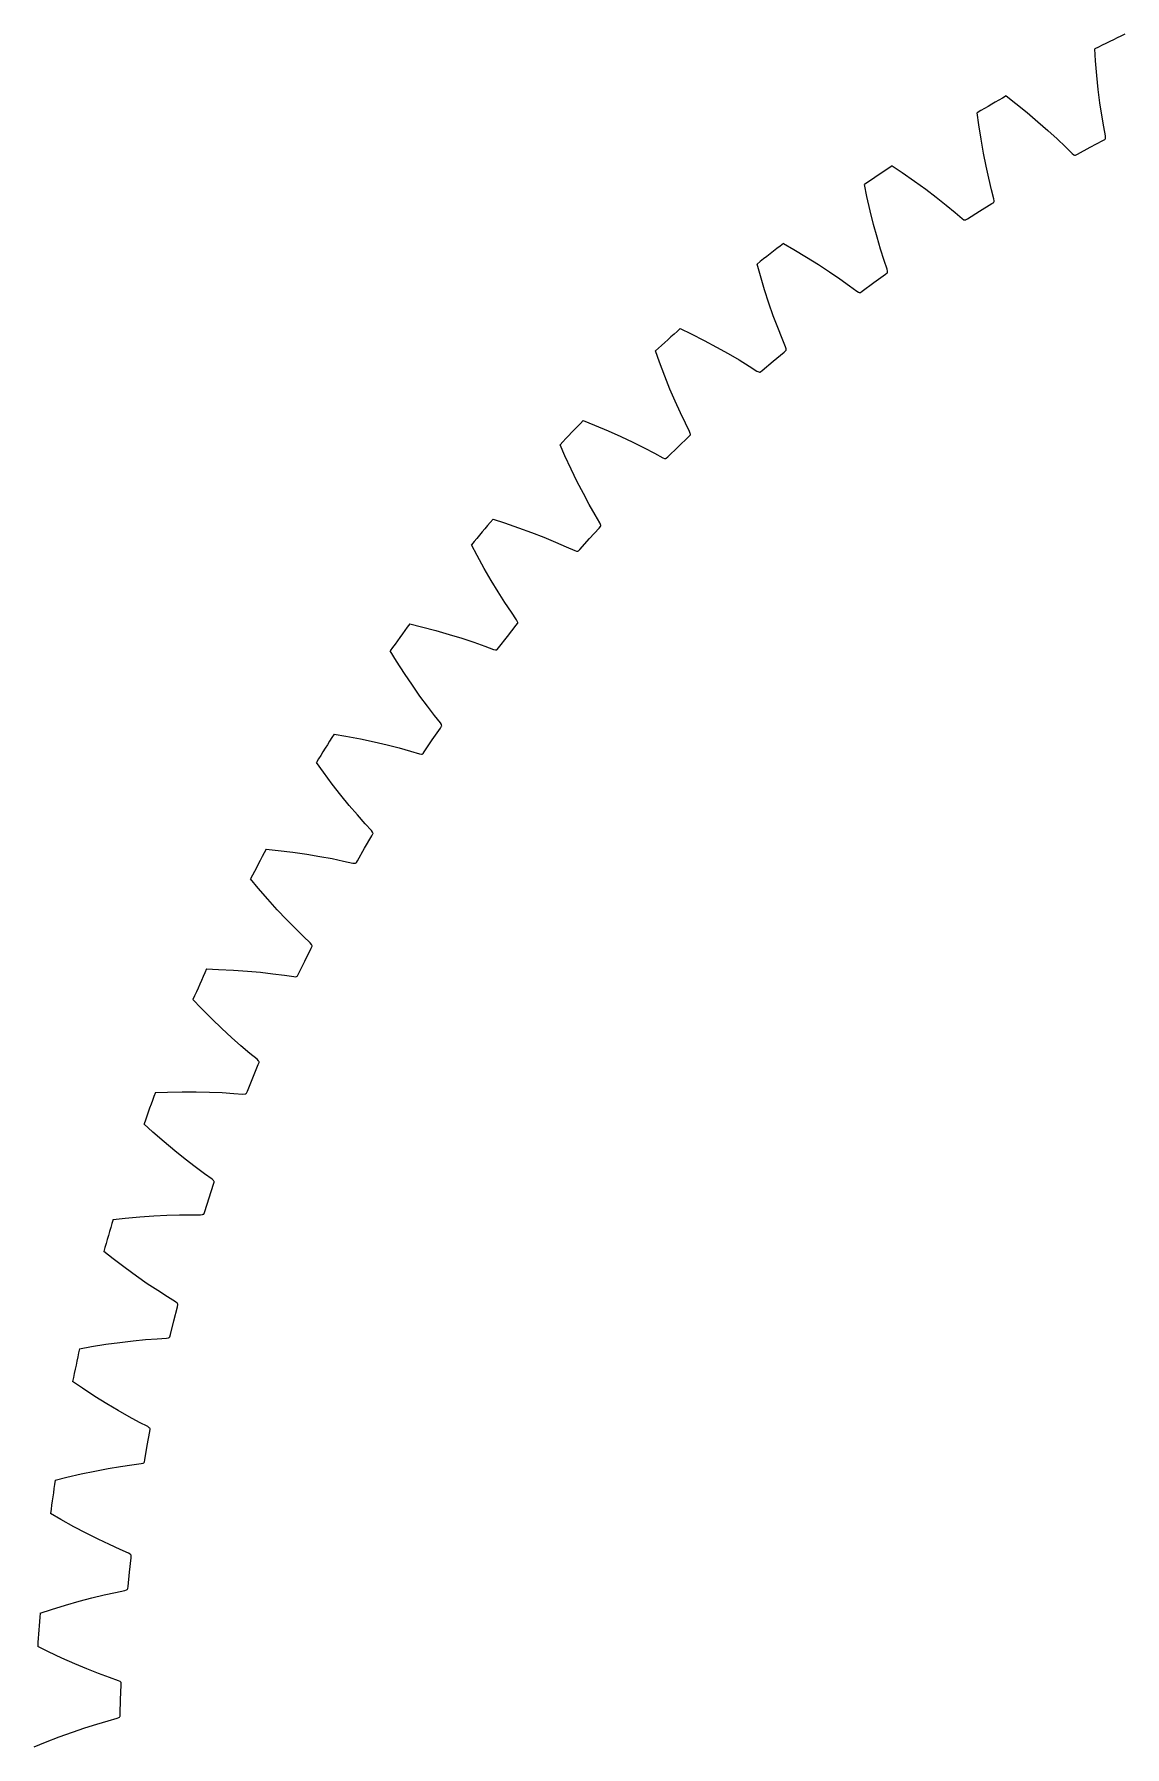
# Model space of a CAD drawing. Extents: x -46 to 68, y -46 to 46.
# Drawn here: x -46 to -19.8, y 0.4 to 41.52 of the extents above; entities that cross this region are included whole.
import ezdxf

# ---------------------------------------------------------------- set-up
doc = ezdxf.new("R2010")
doc.units = 0

msp = doc.modelspace()

# ---------------------------------------------------------------- linework, layer by layer
at = {"layer": 'layer1'}
for p, q in [((-20.506, 40.878), (-20.525, 41.167)), ((-20.476, 40.525), (-20.506, 40.878)), ((-20.441, 40.19), (-20.476, 40.525)), ((-22.651, 40.037), (-22.423, 39.859)), ((-20.401, 39.874), (-20.441, 40.19)), ((-23.308, 39.348), (-23.347, 39.635)), ((-22.423, 39.859), (-22.146, 39.637)), ((-22.146, 39.637), (-21.888, 39.42)), ((-20.357, 39.577), (-20.401, 39.874)), ((-20.309, 39.298), (-20.357, 39.577)), ((-23.253, 38.998), (-23.308, 39.348)), ((-21.888, 39.42), (-21.649, 39.21)), ((-21.649, 39.21), (-21.427, 39.008)), ((-20.268, 39.079), (-20.309, 39.298)), ((-20.266, 39.031), (-20.268, 39.079)), ((-23.195, 38.666), (-23.253, 38.998)), ((-23.132, 38.353), (-23.195, 38.666)), ((-21.427, 39.008), (-21.223, 38.813)), ((-21.223, 38.813), (-21.064, 38.656)), ((-21.064, 38.656), (-21.026, 38.627)), ((-20.937, 38.643), (-20.633, 38.806)), ((-20.633, 38.806), (-20.328, 38.966)), ((-20.328, 38.966), (-20.281, 38.991)), ((-20.281, 38.991), (-20.274, 39)), ((-20.274, 39), (-20.268, 39.013)), ((-20.268, 39.013), (-20.266, 39.031)), ((-25.389, 38.359), (-25.149, 38.198)), ((-23.068, 38.06), (-23.132, 38.353)), ((-21.026, 38.627), (-21.009, 38.619)), ((-21.009, 38.619), (-20.995, 38.616)), ((-20.995, 38.616), (-20.984, 38.618)), ((-20.984, 38.618), (-20.937, 38.643)), ((-25.996, 37.627), (-26.055, 37.91)), ((-25.149, 38.198), (-24.857, 37.995)), ((-24.857, 37.995), (-24.585, 37.797)), ((-23.001, 37.786), (-23.068, 38.06)), ((-25.917, 37.28), (-25.996, 37.627)), ((-24.585, 37.797), (-24.331, 37.604)), ((-24.331, 37.604), (-24.096, 37.418)), ((-24.096, 37.418), (-23.879, 37.238)), ((-23.29, 37.272), (-22.997, 37.453)), ((-22.945, 37.57), (-23.001, 37.786)), ((-22.997, 37.453), (-22.952, 37.481)), ((-22.952, 37.481), (-22.945, 37.491)), ((-22.939, 37.522), (-22.945, 37.57)), ((-22.945, 37.491), (-22.94, 37.504)), ((-22.94, 37.504), (-22.939, 37.522)), ((-25.835, 36.954), (-25.917, 37.28)), ((-23.879, 37.238), (-23.709, 37.092)), ((-23.709, 37.092), (-23.669, 37.066)), ((-23.669, 37.066), (-23.652, 37.06)), ((-23.652, 37.06), (-23.638, 37.057)), ((-23.638, 37.057), (-23.626, 37.06)), ((-23.626, 37.06), (-23.582, 37.088)), ((-23.582, 37.088), (-23.29, 37.272)), ((-25.752, 36.646), (-25.835, 36.954)), ((-25.667, 36.359), (-25.752, 36.646)), ((-28.003, 36.494), (-27.752, 36.351)), ((-27.752, 36.351), (-27.447, 36.169)), ((-25.581, 36.089), (-25.667, 36.359)), ((-28.557, 35.722), (-28.636, 36)), ((-27.447, 36.169), (-27.162, 35.99)), ((-27.162, 35.99), (-26.895, 35.815)), ((-26.895, 35.815), (-26.648, 35.646)), ((-25.51, 35.878), (-25.581, 36.089)), ((-25.554, 35.758), (-25.511, 35.789)), ((-25.511, 35.789), (-25.504, 35.799)), ((-25.501, 35.831), (-25.51, 35.878)), ((-25.504, 35.799), (-25.501, 35.813)), ((-25.501, 35.813), (-25.501, 35.831)), ((-28.454, 35.382), (-28.557, 35.722)), ((-28.35, 35.062), (-28.454, 35.382)), ((-26.648, 35.646), (-26.418, 35.481)), ((-26.418, 35.481), (-26.239, 35.348)), ((-26.111, 35.353), (-25.833, 35.556)), ((-25.833, 35.556), (-25.554, 35.758)), ((-28.245, 34.761), (-28.35, 35.062)), ((-26.239, 35.348), (-26.197, 35.325)), ((-26.197, 35.325), (-26.18, 35.319)), ((-26.18, 35.319), (-26.165, 35.318)), ((-26.165, 35.318), (-26.154, 35.321)), ((-26.154, 35.321), (-26.111, 35.353)), ((-28.14, 34.48), (-28.245, 34.761)), ((-30.48, 34.452), (-30.22, 34.326)), ((-30.22, 34.326), (-29.903, 34.166)), ((-29.903, 34.166), (-29.606, 34.008)), ((-28.036, 34.217), (-28.14, 34.48)), ((-27.95, 34.011), (-28.036, 34.217)), ((-30.98, 33.642), (-31.077, 33.915)), ((-29.606, 34.008), (-29.328, 33.852)), ((-29.328, 33.852), (-29.069, 33.7)), ((-28.251, 33.668), (-27.986, 33.888)), ((-27.986, 33.888), (-27.945, 33.922)), ((-27.938, 33.964), (-27.95, 34.011)), ((-27.945, 33.922), (-27.939, 33.932)), ((-27.939, 33.932), (-27.937, 33.947)), ((-27.937, 33.947), (-27.938, 33.964)), ((-30.853, 33.311), (-30.98, 33.642)), ((-30.727, 32.999), (-30.853, 33.311)), ((-29.069, 33.7), (-28.829, 33.552)), ((-28.829, 33.552), (-28.641, 33.432)), ((-28.641, 33.432), (-28.597, 33.411)), ((-28.597, 33.411), (-28.58, 33.407)), ((-28.58, 33.407), (-28.565, 33.407)), ((-28.565, 33.407), (-28.554, 33.411)), ((-28.554, 33.411), (-28.514, 33.445)), ((-28.514, 33.445), (-28.251, 33.668)), ((-30.601, 32.706), (-30.727, 32.999)), ((-30.477, 32.433), (-30.601, 32.706)), ((-32.809, 32.242), (-32.541, 32.135)), ((-32.541, 32.135), (-32.214, 31.997)), ((-30.355, 32.178), (-30.477, 32.433)), ((-30.255, 31.978), (-30.355, 32.178)), ((-33.251, 31.399), (-33.367, 31.664)), ((-32.214, 31.997), (-31.906, 31.86)), ((-31.906, 31.86), (-31.618, 31.724)), ((-31.618, 31.724), (-31.349, 31.59)), ((-30.53, 31.615), (-30.281, 31.854)), ((-30.281, 31.854), (-30.243, 31.89)), ((-30.239, 31.933), (-30.255, 31.978)), ((-30.243, 31.89), (-30.238, 31.901)), ((-30.237, 31.915), (-30.239, 31.933)), ((-30.238, 31.901), (-30.237, 31.915)), ((-33.102, 31.077), (-33.251, 31.399)), ((-31.349, 31.59), (-31.099, 31.459)), ((-31.099, 31.459), (-30.903, 31.352)), ((-30.903, 31.352), (-30.858, 31.335)), ((-30.858, 31.335), (-30.84, 31.332)), ((-30.84, 31.332), (-30.826, 31.333)), ((-30.826, 31.333), (-30.815, 31.338)), ((-30.815, 31.338), (-30.777, 31.375)), ((-30.777, 31.375), (-30.53, 31.615)), ((-32.954, 30.775), (-33.102, 31.077)), ((-32.808, 30.491), (-32.954, 30.775)), ((-32.665, 30.228), (-32.808, 30.491)), ((-32.525, 29.982), (-32.665, 30.228)), ((-34.978, 29.875), (-34.703, 29.787)), ((-34.703, 29.787), (-34.367, 29.672)), ((-34.367, 29.672), (-34.051, 29.557)), ((-32.661, 29.408), (-32.43, 29.664)), ((-32.412, 29.79), (-32.525, 29.982)), ((-32.43, 29.664), (-32.394, 29.703)), ((-32.393, 29.746), (-32.412, 29.79)), ((-32.394, 29.703), (-32.39, 29.714)), ((-32.389, 29.728), (-32.393, 29.746)), ((-32.39, 29.714), (-32.389, 29.728)), ((-35.36, 29.004), (-35.495, 29.259)), ((-34.051, 29.557), (-33.754, 29.441)), ((-33.754, 29.441), (-33.477, 29.327)), ((-33.477, 29.327), (-33.218, 29.213)), ((-33.218, 29.213), (-33.015, 29.12)), ((-32.891, 29.151), (-32.661, 29.408)), ((-35.189, 28.693), (-35.36, 29.004)), ((-33.015, 29.12), (-32.969, 29.106)), ((-32.969, 29.106), (-32.951, 29.104)), ((-32.951, 29.104), (-32.937, 29.106)), ((-32.937, 29.106), (-32.926, 29.112)), ((-32.926, 29.112), (-32.891, 29.151)), ((-35.02, 28.401), (-35.189, 28.693)), ((-34.855, 28.129), (-35.02, 28.401)), ((-34.694, 27.875), (-34.855, 28.129)), ((-34.538, 27.64), (-34.694, 27.875)), ((-34.411, 27.457), (-34.538, 27.64)), ((-36.977, 27.362), (-36.696, 27.293)), ((-36.696, 27.293), (-36.353, 27.202)), ((-36.353, 27.202), (-36.03, 27.109)), ((-34.633, 27.058), (-34.42, 27.329)), ((-34.42, 27.329), (-34.387, 27.371)), ((-34.389, 27.414), (-34.411, 27.457)), ((-34.384, 27.396), (-34.389, 27.414)), ((-34.387, 27.371), (-34.384, 27.382)), ((-34.384, 27.382), (-34.384, 27.396)), ((-36.03, 27.109), (-35.725, 27.015)), ((-35.725, 27.015), (-35.441, 26.92)), ((-35.441, 26.92), (-35.175, 26.825)), ((-35.175, 26.825), (-34.966, 26.746)), ((-34.966, 26.746), (-34.919, 26.735)), ((-34.919, 26.735), (-34.901, 26.735)), ((-34.901, 26.735), (-34.887, 26.738)), ((-34.887, 26.738), (-34.877, 26.744)), ((-34.877, 26.744), (-34.844, 26.786)), ((-34.844, 26.786), (-34.633, 27.058)), ((-37.297, 26.466), (-37.45, 26.712)), ((-37.105, 26.168), (-37.297, 26.466)), ((-36.916, 25.889), (-37.105, 26.168)), ((-36.732, 25.629), (-36.916, 25.889)), ((-36.554, 25.387), (-36.732, 25.629)), ((-36.382, 25.164), (-36.554, 25.387)), ((-36.242, 24.989), (-36.382, 25.164)), ((-38.796, 24.716), (-38.511, 24.667)), ((-36.436, 24.577), (-36.242, 24.862)), ((-36.217, 24.948), (-36.242, 24.989)), ((-36.242, 24.862), (-36.213, 24.905)), ((-36.212, 24.931), (-36.217, 24.948)), ((-36.213, 24.905), (-36.21, 24.917)), ((-36.21, 24.917), (-36.212, 24.931)), ((-38.511, 24.667), (-38.162, 24.6)), ((-38.162, 24.6), (-37.833, 24.53)), ((-37.833, 24.53), (-37.523, 24.457)), ((-37.523, 24.457), (-37.232, 24.382)), ((-37.232, 24.382), (-36.96, 24.306)), ((-36.96, 24.306), (-36.746, 24.242)), ((-36.657, 24.246), (-36.628, 24.29)), ((-36.628, 24.29), (-36.436, 24.577)), ((-39.053, 23.8), (-39.222, 24.035)), ((-36.746, 24.242), (-36.699, 24.235)), ((-36.699, 24.235), (-36.681, 24.235)), ((-36.681, 24.235), (-36.667, 24.239)), ((-36.667, 24.239), (-36.657, 24.246)), ((-38.84, 23.516), (-39.053, 23.8)), ((-38.632, 23.251), (-38.84, 23.516)), ((-38.431, 23.004), (-38.632, 23.251)), ((-38.236, 22.776), (-38.431, 23.004)), ((-38.048, 22.565), (-38.236, 22.776)), ((-38.062, 21.975), (-37.888, 22.273)), ((-37.897, 22.4), (-38.048, 22.565)), ((-37.869, 22.361), (-37.897, 22.4)), ((-37.888, 22.273), (-37.862, 22.319)), ((-37.862, 22.344), (-37.869, 22.361)), ((-37.86, 22.33), (-37.862, 22.344)), ((-37.862, 22.319), (-37.86, 22.33)), ((-40.425, 21.95), (-40.138, 21.921)), ((-40.138, 21.921), (-39.785, 21.878)), ((-39.785, 21.878), (-39.452, 21.831)), ((-39.452, 21.831), (-39.137, 21.78)), ((-38.233, 21.676), (-38.062, 21.975)), ((-39.137, 21.78), (-38.842, 21.726)), ((-38.842, 21.726), (-38.566, 21.668)), ((-38.566, 21.668), (-38.348, 21.62)), ((-38.348, 21.62), (-38.3, 21.616)), ((-38.3, 21.616), (-38.282, 21.618)), ((-38.282, 21.618), (-38.269, 21.622)), ((-38.269, 21.622), (-38.259, 21.63)), ((-38.259, 21.63), (-38.233, 21.676)), ((-40.618, 21.018), (-40.803, 21.24)), ((-40.385, 20.749), (-40.618, 21.018)), ((-40.16, 20.499), (-40.385, 20.749)), ((-39.942, 20.267), (-40.16, 20.499)), ((-39.732, 20.053), (-39.942, 20.267)), ((-39.53, 19.855), (-39.732, 20.053)), ((-39.367, 19.702), (-39.53, 19.855)), ((-39.502, 19.266), (-39.35, 19.576)), ((-39.337, 19.665), (-39.367, 19.702)), ((-39.35, 19.576), (-39.326, 19.623)), ((-39.329, 19.649), (-39.337, 19.665)), ((-39.325, 19.635), (-39.329, 19.649)), ((-39.326, 19.623), (-39.325, 19.635)), ((-41.858, 19.076), (-41.569, 19.067)), ((-41.569, 19.067), (-41.215, 19.05)), ((-41.215, 19.05), (-40.879, 19.026)), ((-40.879, 19.026), (-40.561, 18.997)), ((-40.561, 18.997), (-40.263, 18.963)), ((-40.263, 18.963), (-39.983, 18.925)), ((-39.983, 18.925), (-39.763, 18.892)), ((-39.675, 18.908), (-39.652, 18.956)), ((-39.652, 18.956), (-39.502, 19.266)), ((-39.763, 18.892), (-39.714, 18.891)), ((-39.714, 18.891), (-39.697, 18.895)), ((-39.697, 18.895), (-39.684, 18.9)), ((-39.684, 18.9), (-39.675, 18.908)), ((-41.985, 18.133), (-42.185, 18.342)), ((-41.735, 17.882), (-41.985, 18.133)), ((-41.492, 17.648), (-41.735, 17.882)), ((-41.258, 17.432), (-41.492, 17.648)), ((-41.034, 17.233), (-41.258, 17.432)), ((-40.818, 17.05), (-41.034, 17.233)), ((-40.646, 16.908), (-40.818, 17.05)), ((-40.613, 16.873), (-40.646, 16.908)), ((-40.604, 16.858), (-40.613, 16.873)), ((-40.878, 16.144), (-40.75, 16.464)), ((-40.75, 16.464), (-40.619, 16.783)), ((-40.619, 16.783), (-40.599, 16.832)), ((-40.599, 16.844), (-40.604, 16.858)), ((-40.599, 16.832), (-40.599, 16.844)), ((-43.087, 16.11), (-42.798, 16.121)), ((-42.798, 16.121), (-42.443, 16.128)), ((-42.443, 16.128), (-42.106, 16.128)), ((-42.106, 16.128), (-41.788, 16.121)), ((-41.788, 16.121), (-41.488, 16.108)), ((-41.488, 16.108), (-41.206, 16.09)), ((-41.206, 16.09), (-40.984, 16.072)), ((-40.984, 16.072), (-40.935, 16.075)), ((-40.935, 16.075), (-40.918, 16.079)), ((-40.918, 16.079), (-40.905, 16.086)), ((-40.905, 16.086), (-40.897, 16.095)), ((-40.897, 16.095), (-40.878, 16.144)), ((-43.148, 15.161), (-43.362, 15.355)), ((-42.88, 14.927), (-43.148, 15.161)), ((-42.622, 14.711), (-42.88, 14.927)), ((-42.374, 14.511), (-42.622, 14.711)), ((-42.136, 14.328), (-42.374, 14.511)), ((-41.908, 14.161), (-42.136, 14.328)), ((-41.726, 14.032), (-41.908, 14.161)), ((-41.691, 13.999), (-41.726, 14.032)), ((-41.681, 13.984), (-41.691, 13.999)), ((-41.675, 13.971), (-41.681, 13.984)), ((-41.904, 13.253), (-41.799, 13.581)), ((-41.799, 13.581), (-41.691, 13.909)), ((-41.691, 13.909), (-41.675, 13.959)), ((-41.675, 13.959), (-41.675, 13.971)), ((-43.129, 13.152), (-42.81, 13.167)), ((-42.81, 13.167), (-42.511, 13.175)), ((-42.511, 13.175), (-42.228, 13.177)), ((-42.228, 13.177), (-42.005, 13.174)), ((-42.005, 13.174), (-41.957, 13.18)), ((-41.957, 13.18), (-41.94, 13.186)), ((-41.94, 13.186), (-41.928, 13.193)), ((-41.928, 13.193), (-41.92, 13.203)), ((-41.92, 13.203), (-41.904, 13.253)), ((-44.106, 13.065), (-43.818, 13.096)), ((-43.818, 13.096), (-43.465, 13.128)), ((-43.465, 13.128), (-43.129, 13.152)), ((-44.1, 12.114), (-44.327, 12.293)), ((-43.817, 11.899), (-44.1, 12.114)), ((-43.545, 11.702), (-43.817, 11.899)), ((-43.283, 11.52), (-43.545, 11.702)), ((-43.033, 11.354), (-43.283, 11.52)), ((-42.794, 11.203), (-43.033, 11.354)), ((-42.603, 11.087), (-42.794, 11.203)), ((-42.644, 10.632), (-42.56, 10.967)), ((-42.566, 11.056), (-42.603, 11.087)), ((-42.555, 11.043), (-42.566, 11.056)), ((-42.56, 10.967), (-42.547, 11.018)), ((-42.548, 11.03), (-42.555, 11.043)), ((-42.547, 11.018), (-42.548, 11.03)), ((-42.739, 10.246), (-42.727, 10.298)), ((-42.727, 10.298), (-42.644, 10.632)), ((-44.91, 9.957), (-44.625, 10.008)), ((-44.625, 10.008), (-44.275, 10.064)), ((-44.275, 10.064), (-43.941, 10.111)), ((-43.941, 10.111), (-43.625, 10.148)), ((-43.625, 10.148), (-43.326, 10.178)), ((-43.326, 10.178), (-43.044, 10.199)), ((-43.044, 10.199), (-42.822, 10.212)), ((-42.822, 10.212), (-42.774, 10.221)), ((-42.774, 10.221), (-42.758, 10.228)), ((-42.758, 10.228), (-42.746, 10.237)), ((-42.746, 10.237), (-42.739, 10.246)), ((-44.838, 9.008), (-45.077, 9.171)), ((-44.54, 8.814), (-44.838, 9.008)), ((-44.255, 8.636), (-44.54, 8.814)), ((-43.981, 8.473), (-44.255, 8.636)), ((-43.72, 8.325), (-43.981, 8.473)), ((-43.471, 8.19), (-43.72, 8.325)), ((-43.273, 8.088), (-43.471, 8.19)), ((-43.282, 7.632), (-43.221, 7.971)), ((-43.234, 8.06), (-43.273, 8.088)), ((-43.221, 8.047), (-43.234, 8.06)), ((-43.214, 8.035), (-43.221, 8.047)), ((-43.221, 7.971), (-43.212, 8.023)), ((-43.212, 8.023), (-43.214, 8.035)), ((-43.341, 7.292), (-43.282, 7.632)), ((-44.869, 6.951), (-44.539, 7.021)), ((-44.539, 7.021), (-44.226, 7.081)), ((-44.226, 7.081), (-43.93, 7.13)), ((-43.93, 7.13), (-43.651, 7.171)), ((-43.651, 7.171), (-43.43, 7.2)), ((-43.43, 7.2), (-43.383, 7.213)), ((-43.383, 7.213), (-43.367, 7.221)), ((-43.367, 7.221), (-43.356, 7.23)), ((-43.356, 7.23), (-43.35, 7.24)), ((-43.35, 7.24), (-43.341, 7.292)), ((-45.495, 6.8), (-45.214, 6.871)), ((-45.214, 6.871), (-44.869, 6.951)), ((-45.357, 5.858), (-45.607, 6.004)), ((-45.047, 5.685), (-45.357, 5.858)), ((-44.749, 5.528), (-45.047, 5.685)), ((-44.465, 5.384), (-44.749, 5.528)), ((-44.194, 5.255), (-44.465, 5.384)), ((-43.937, 5.138), (-44.194, 5.255)), ((-43.732, 5.05), (-43.937, 5.138)), ((-43.69, 5.025), (-43.732, 5.05)), ((-43.709, 4.594), (-43.672, 4.937)), ((-43.677, 5.013), (-43.69, 5.025)), ((-43.669, 5.001), (-43.677, 5.013)), ((-43.672, 4.937), (-43.666, 4.989)), ((-43.666, 4.989), (-43.669, 5.001)), ((-43.744, 4.251), (-43.709, 4.594)), ((-44.045, 4.109), (-43.826, 4.153)), ((-43.826, 4.153), (-43.78, 4.169)), ((-43.78, 4.169), (-43.765, 4.178)), ((-43.765, 4.178), (-43.755, 4.188)), ((-43.755, 4.188), (-43.749, 4.198)), ((-43.749, 4.198), (-43.744, 4.251)), ((-45.584, 3.7), (-45.244, 3.805)), ((-45.244, 3.805), (-44.921, 3.897)), ((-44.921, 3.897), (-44.612, 3.978)), ((-44.612, 3.978), (-44.321, 4.049)), ((-44.321, 4.049), (-44.045, 4.109)), ((-45.858, 3.609), (-45.584, 3.7)), ((-45.655, 2.68), (-45.914, 2.808)), ((-45.334, 2.529), (-45.655, 2.68)), ((-45.026, 2.393), (-45.334, 2.529)), ((-44.732, 2.269), (-45.026, 2.393)), ((-44.453, 2.159), (-44.732, 2.269)), ((-44.188, 2.061), (-44.453, 2.159)), ((-43.978, 1.987), (-44.188, 2.061)), ((-43.935, 1.965), (-43.978, 1.987)), ((-43.921, 1.954), (-43.935, 1.965)), ((-43.923, 1.534), (-43.91, 1.878)), ((-43.912, 1.942), (-43.921, 1.954)), ((-43.908, 1.931), (-43.912, 1.942)), ((-43.91, 1.878), (-43.908, 1.931)), ((-43.934, 1.189), (-43.923, 1.534)), ((-45.083, 0.754), (-44.781, 0.857)), ((-44.781, 0.857), (-44.495, 0.947)), ((-44.495, 0.947), (-44.224, 1.027)), ((-44.224, 1.027), (-44.009, 1.086)), ((-44.009, 1.086), (-43.965, 1.105)), ((-43.965, 1.105), (-43.95, 1.115)), ((-43.95, 1.115), (-43.94, 1.125)), ((-43.94, 1.125), (-43.936, 1.136)), ((-43.936, 1.136), (-43.934, 1.189)), ((-45.998, 0.402), (-45.731, 0.511)), ((-45.731, 0.511), (-45.4, 0.639)), ((-45.4, 0.639), (-45.083, 0.754))]:
    msp.add_line(p, q, dxfattribs=at)
for start, end in [(115.4996, 116.5004), (119.4996, 120.5004), (123.4996, 124.5004), (127.4996, 128.5004), (131.4996, 132.5004), (135.4996, 136.5004), (139.4996, 140.5004), (143.4996, 144.5004), (147.4996, 148.5004), (151.4996, 152.5004), (155.4996, 156.5004), (159.4996, 160.5004), (163.4996, 164.5004), (167.4996, 168.5004), (171.4996, 172.5004), (175.4996, 176.5004)]:
    msp.add_arc((0, 0), 46, start, end, dxfattribs=at)
at = {"layer": 'layer3'}
for p, q in [((-20.506, 40.878), (-20.525, 41.167)), ((-20.476, 40.525), (-20.506, 40.878)), ((-20.441, 40.19), (-20.476, 40.525)), ((-22.651, 40.037), (-22.423, 39.859)), ((-20.401, 39.874), (-20.441, 40.19)), ((-23.308, 39.348), (-23.347, 39.635)), ((-22.423, 39.859), (-22.146, 39.637)), ((-22.146, 39.637), (-21.888, 39.42)), ((-20.357, 39.577), (-20.401, 39.874)), ((-20.309, 39.298), (-20.357, 39.577)), ((-23.253, 38.998), (-23.308, 39.348)), ((-21.888, 39.42), (-21.649, 39.21)), ((-21.649, 39.21), (-21.427, 39.008)), ((-20.268, 39.079), (-20.309, 39.298)), ((-20.266, 39.031), (-20.268, 39.079)), ((-23.195, 38.666), (-23.253, 38.998)), ((-23.132, 38.353), (-23.195, 38.666)), ((-21.427, 39.008), (-21.223, 38.813)), ((-21.223, 38.813), (-21.064, 38.656)), ((-21.064, 38.656), (-21.026, 38.627)), ((-20.937, 38.643), (-20.633, 38.806)), ((-20.633, 38.806), (-20.328, 38.966)), ((-20.328, 38.966), (-20.281, 38.991)), ((-20.281, 38.991), (-20.274, 39)), ((-20.274, 39), (-20.268, 39.013)), ((-20.268, 39.013), (-20.266, 39.031)), ((-25.389, 38.359), (-25.149, 38.198)), ((-23.068, 38.06), (-23.132, 38.353)), ((-21.026, 38.627), (-21.009, 38.619)), ((-21.009, 38.619), (-20.995, 38.616)), ((-20.995, 38.616), (-20.984, 38.618)), ((-20.984, 38.618), (-20.937, 38.643)), ((-25.996, 37.627), (-26.055, 37.91)), ((-25.149, 38.198), (-24.857, 37.995)), ((-24.857, 37.995), (-24.585, 37.797)), ((-23.001, 37.786), (-23.068, 38.06)), ((-25.917, 37.28), (-25.996, 37.627)), ((-24.585, 37.797), (-24.331, 37.604)), ((-24.331, 37.604), (-24.096, 37.418)), ((-24.096, 37.418), (-23.879, 37.238)), ((-23.29, 37.272), (-22.997, 37.453)), ((-22.945, 37.57), (-23.001, 37.786)), ((-22.997, 37.453), (-22.952, 37.481)), ((-22.952, 37.481), (-22.945, 37.491)), ((-22.939, 37.522), (-22.945, 37.57)), ((-22.945, 37.491), (-22.94, 37.504)), ((-22.94, 37.504), (-22.939, 37.522)), ((-25.835, 36.954), (-25.917, 37.28)), ((-23.879, 37.238), (-23.709, 37.092)), ((-23.709, 37.092), (-23.669, 37.066)), ((-23.669, 37.066), (-23.652, 37.06)), ((-23.652, 37.06), (-23.638, 37.057)), ((-23.638, 37.057), (-23.626, 37.06)), ((-23.626, 37.06), (-23.582, 37.088)), ((-23.582, 37.088), (-23.29, 37.272)), ((-25.752, 36.646), (-25.835, 36.954)), ((-25.667, 36.359), (-25.752, 36.646)), ((-28.003, 36.494), (-27.752, 36.351)), ((-27.752, 36.351), (-27.447, 36.169)), ((-25.581, 36.089), (-25.667, 36.359)), ((-28.557, 35.722), (-28.636, 36)), ((-27.447, 36.169), (-27.162, 35.99)), ((-27.162, 35.99), (-26.895, 35.815)), ((-26.895, 35.815), (-26.648, 35.646)), ((-25.51, 35.878), (-25.581, 36.089)), ((-25.554, 35.758), (-25.511, 35.789)), ((-25.511, 35.789), (-25.504, 35.799)), ((-25.501, 35.831), (-25.51, 35.878)), ((-25.504, 35.799), (-25.501, 35.813)), ((-25.501, 35.813), (-25.501, 35.831)), ((-28.454, 35.382), (-28.557, 35.722)), ((-28.35, 35.062), (-28.454, 35.382)), ((-26.648, 35.646), (-26.418, 35.481)), ((-26.418, 35.481), (-26.239, 35.348)), ((-26.111, 35.353), (-25.833, 35.556)), ((-25.833, 35.556), (-25.554, 35.758)), ((-28.245, 34.761), (-28.35, 35.062)), ((-26.239, 35.348), (-26.197, 35.325)), ((-26.197, 35.325), (-26.18, 35.319)), ((-26.18, 35.319), (-26.165, 35.318)), ((-26.165, 35.318), (-26.154, 35.321)), ((-26.154, 35.321), (-26.111, 35.353)), ((-28.14, 34.48), (-28.245, 34.761)), ((-30.48, 34.452), (-30.22, 34.326)), ((-30.22, 34.326), (-29.903, 34.166)), ((-29.903, 34.166), (-29.606, 34.008)), ((-28.036, 34.217), (-28.14, 34.48)), ((-27.95, 34.011), (-28.036, 34.217)), ((-30.98, 33.642), (-31.077, 33.915)), ((-29.606, 34.008), (-29.328, 33.852)), ((-29.328, 33.852), (-29.069, 33.7)), ((-28.251, 33.668), (-27.986, 33.888)), ((-27.986, 33.888), (-27.945, 33.922)), ((-27.938, 33.964), (-27.95, 34.011)), ((-27.945, 33.922), (-27.939, 33.932)), ((-27.939, 33.932), (-27.937, 33.947)), ((-27.937, 33.947), (-27.938, 33.964)), ((-30.853, 33.311), (-30.98, 33.642)), ((-30.727, 32.999), (-30.853, 33.311)), ((-29.069, 33.7), (-28.829, 33.552)), ((-28.829, 33.552), (-28.641, 33.432)), ((-28.641, 33.432), (-28.597, 33.411)), ((-28.597, 33.411), (-28.58, 33.407)), ((-28.58, 33.407), (-28.565, 33.407)), ((-28.565, 33.407), (-28.554, 33.411)), ((-28.554, 33.411), (-28.514, 33.445)), ((-28.514, 33.445), (-28.251, 33.668)), ((-30.601, 32.706), (-30.727, 32.999)), ((-30.477, 32.433), (-30.601, 32.706)), ((-32.809, 32.242), (-32.541, 32.135)), ((-32.541, 32.135), (-32.214, 31.997)), ((-30.355, 32.178), (-30.477, 32.433)), ((-30.255, 31.978), (-30.355, 32.178)), ((-33.251, 31.399), (-33.367, 31.664)), ((-32.214, 31.997), (-31.906, 31.86)), ((-31.906, 31.86), (-31.618, 31.724)), ((-31.618, 31.724), (-31.349, 31.59)), ((-30.53, 31.615), (-30.281, 31.854)), ((-30.281, 31.854), (-30.243, 31.89)), ((-30.239, 31.933), (-30.255, 31.978)), ((-30.243, 31.89), (-30.238, 31.901)), ((-30.237, 31.915), (-30.239, 31.933)), ((-30.238, 31.901), (-30.237, 31.915)), ((-33.102, 31.077), (-33.251, 31.399)), ((-31.349, 31.59), (-31.099, 31.459)), ((-31.099, 31.459), (-30.903, 31.352)), ((-30.903, 31.352), (-30.858, 31.335)), ((-30.858, 31.335), (-30.84, 31.332)), ((-30.84, 31.332), (-30.826, 31.333)), ((-30.826, 31.333), (-30.815, 31.338)), ((-30.815, 31.338), (-30.777, 31.375)), ((-30.777, 31.375), (-30.53, 31.615)), ((-32.954, 30.775), (-33.102, 31.077)), ((-32.808, 30.491), (-32.954, 30.775)), ((-32.665, 30.228), (-32.808, 30.491)), ((-32.525, 29.982), (-32.665, 30.228)), ((-34.978, 29.875), (-34.703, 29.787)), ((-34.703, 29.787), (-34.367, 29.672)), ((-34.367, 29.672), (-34.051, 29.557)), ((-32.661, 29.408), (-32.43, 29.664)), ((-32.412, 29.79), (-32.525, 29.982)), ((-32.43, 29.664), (-32.394, 29.703)), ((-32.393, 29.746), (-32.412, 29.79)), ((-32.394, 29.703), (-32.39, 29.714)), ((-32.389, 29.728), (-32.393, 29.746)), ((-32.39, 29.714), (-32.389, 29.728)), ((-35.36, 29.004), (-35.495, 29.259)), ((-34.051, 29.557), (-33.754, 29.441)), ((-33.754, 29.441), (-33.477, 29.327)), ((-33.477, 29.327), (-33.218, 29.213)), ((-33.218, 29.213), (-33.015, 29.12)), ((-32.891, 29.151), (-32.661, 29.408)), ((-35.189, 28.693), (-35.36, 29.004)), ((-33.015, 29.12), (-32.969, 29.106)), ((-32.969, 29.106), (-32.951, 29.104)), ((-32.951, 29.104), (-32.937, 29.106)), ((-32.937, 29.106), (-32.926, 29.112)), ((-32.926, 29.112), (-32.891, 29.151)), ((-35.02, 28.401), (-35.189, 28.693)), ((-34.855, 28.129), (-35.02, 28.401)), ((-34.694, 27.875), (-34.855, 28.129)), ((-34.538, 27.64), (-34.694, 27.875)), ((-34.411, 27.457), (-34.538, 27.64)), ((-36.977, 27.362), (-36.696, 27.293)), ((-36.696, 27.293), (-36.353, 27.202)), ((-36.353, 27.202), (-36.03, 27.109)), ((-34.633, 27.058), (-34.42, 27.329)), ((-34.42, 27.329), (-34.387, 27.371)), ((-34.389, 27.414), (-34.411, 27.457)), ((-34.384, 27.396), (-34.389, 27.414)), ((-34.387, 27.371), (-34.384, 27.382)), ((-34.384, 27.382), (-34.384, 27.396)), ((-36.03, 27.109), (-35.725, 27.015)), ((-35.725, 27.015), (-35.441, 26.92)), ((-35.441, 26.92), (-35.175, 26.825)), ((-35.175, 26.825), (-34.966, 26.746)), ((-34.966, 26.746), (-34.919, 26.735)), ((-34.919, 26.735), (-34.901, 26.735)), ((-34.901, 26.735), (-34.887, 26.738)), ((-34.887, 26.738), (-34.877, 26.744)), ((-34.877, 26.744), (-34.844, 26.786)), ((-34.844, 26.786), (-34.633, 27.058)), ((-37.297, 26.466), (-37.45, 26.712)), ((-37.105, 26.168), (-37.297, 26.466)), ((-36.916, 25.889), (-37.105, 26.168)), ((-36.732, 25.629), (-36.916, 25.889)), ((-36.554, 25.387), (-36.732, 25.629)), ((-36.382, 25.164), (-36.554, 25.387)), ((-36.242, 24.989), (-36.382, 25.164)), ((-38.796, 24.716), (-38.511, 24.667)), ((-36.436, 24.577), (-36.242, 24.862)), ((-36.217, 24.948), (-36.242, 24.989)), ((-36.242, 24.862), (-36.213, 24.905)), ((-36.212, 24.931), (-36.217, 24.948)), ((-36.213, 24.905), (-36.21, 24.917)), ((-36.21, 24.917), (-36.212, 24.931)), ((-38.511, 24.667), (-38.162, 24.6)), ((-38.162, 24.6), (-37.833, 24.53)), ((-37.833, 24.53), (-37.523, 24.457)), ((-37.523, 24.457), (-37.232, 24.382)), ((-37.232, 24.382), (-36.96, 24.306)), ((-36.96, 24.306), (-36.746, 24.242)), ((-36.657, 24.246), (-36.628, 24.29)), ((-36.628, 24.29), (-36.436, 24.577)), ((-39.053, 23.8), (-39.222, 24.035)), ((-36.746, 24.242), (-36.699, 24.235)), ((-36.699, 24.235), (-36.681, 24.235)), ((-36.681, 24.235), (-36.667, 24.239)), ((-36.667, 24.239), (-36.657, 24.246)), ((-38.84, 23.516), (-39.053, 23.8)), ((-38.632, 23.251), (-38.84, 23.516)), ((-38.431, 23.004), (-38.632, 23.251)), ((-38.236, 22.776), (-38.431, 23.004)), ((-38.048, 22.565), (-38.236, 22.776)), ((-38.062, 21.975), (-37.888, 22.273)), ((-37.897, 22.4), (-38.048, 22.565)), ((-37.869, 22.361), (-37.897, 22.4)), ((-37.888, 22.273), (-37.862, 22.319)), ((-37.862, 22.344), (-37.869, 22.361)), ((-37.86, 22.33), (-37.862, 22.344)), ((-37.862, 22.319), (-37.86, 22.33)), ((-40.425, 21.95), (-40.138, 21.921)), ((-40.138, 21.921), (-39.785, 21.878)), ((-39.785, 21.878), (-39.452, 21.831)), ((-39.452, 21.831), (-39.137, 21.78)), ((-38.233, 21.676), (-38.062, 21.975)), ((-39.137, 21.78), (-38.842, 21.726)), ((-38.842, 21.726), (-38.566, 21.668)), ((-38.566, 21.668), (-38.348, 21.62)), ((-38.348, 21.62), (-38.3, 21.616)), ((-38.3, 21.616), (-38.282, 21.618)), ((-38.282, 21.618), (-38.269, 21.622)), ((-38.269, 21.622), (-38.259, 21.63)), ((-38.259, 21.63), (-38.233, 21.676)), ((-40.618, 21.018), (-40.803, 21.24)), ((-40.385, 20.749), (-40.618, 21.018)), ((-40.16, 20.499), (-40.385, 20.749)), ((-39.942, 20.267), (-40.16, 20.499)), ((-39.732, 20.053), (-39.942, 20.267)), ((-39.53, 19.855), (-39.732, 20.053)), ((-39.367, 19.702), (-39.53, 19.855)), ((-39.502, 19.266), (-39.35, 19.576)), ((-39.337, 19.665), (-39.367, 19.702)), ((-39.35, 19.576), (-39.326, 19.623)), ((-39.329, 19.649), (-39.337, 19.665)), ((-39.325, 19.635), (-39.329, 19.649)), ((-39.326, 19.623), (-39.325, 19.635)), ((-41.858, 19.076), (-41.569, 19.067)), ((-41.569, 19.067), (-41.215, 19.05)), ((-41.215, 19.05), (-40.879, 19.026)), ((-40.879, 19.026), (-40.561, 18.997)), ((-40.561, 18.997), (-40.263, 18.963)), ((-40.263, 18.963), (-39.983, 18.925)), ((-39.983, 18.925), (-39.763, 18.892)), ((-39.675, 18.908), (-39.652, 18.956)), ((-39.652, 18.956), (-39.502, 19.266)), ((-39.763, 18.892), (-39.714, 18.891)), ((-39.714, 18.891), (-39.697, 18.895)), ((-39.697, 18.895), (-39.684, 18.9)), ((-39.684, 18.9), (-39.675, 18.908)), ((-41.985, 18.133), (-42.185, 18.342)), ((-41.735, 17.882), (-41.985, 18.133)), ((-41.492, 17.648), (-41.735, 17.882)), ((-41.258, 17.432), (-41.492, 17.648)), ((-41.034, 17.233), (-41.258, 17.432)), ((-40.818, 17.05), (-41.034, 17.233)), ((-40.646, 16.908), (-40.818, 17.05)), ((-40.613, 16.873), (-40.646, 16.908)), ((-40.604, 16.858), (-40.613, 16.873)), ((-40.878, 16.144), (-40.75, 16.464)), ((-40.75, 16.464), (-40.619, 16.783)), ((-40.619, 16.783), (-40.599, 16.832)), ((-40.599, 16.844), (-40.604, 16.858)), ((-40.599, 16.832), (-40.599, 16.844)), ((-43.087, 16.11), (-42.798, 16.121)), ((-42.798, 16.121), (-42.443, 16.128)), ((-42.443, 16.128), (-42.106, 16.128)), ((-42.106, 16.128), (-41.788, 16.121)), ((-41.788, 16.121), (-41.488, 16.108)), ((-41.488, 16.108), (-41.206, 16.09)), ((-41.206, 16.09), (-40.984, 16.072)), ((-40.984, 16.072), (-40.935, 16.075)), ((-40.935, 16.075), (-40.918, 16.079)), ((-40.918, 16.079), (-40.905, 16.086)), ((-40.905, 16.086), (-40.897, 16.095)), ((-40.897, 16.095), (-40.878, 16.144)), ((-43.148, 15.161), (-43.362, 15.355)), ((-42.88, 14.927), (-43.148, 15.161)), ((-42.622, 14.711), (-42.88, 14.927)), ((-42.374, 14.511), (-42.622, 14.711)), ((-42.136, 14.328), (-42.374, 14.511)), ((-41.908, 14.161), (-42.136, 14.328)), ((-41.726, 14.032), (-41.908, 14.161)), ((-41.691, 13.999), (-41.726, 14.032)), ((-41.681, 13.984), (-41.691, 13.999)), ((-41.675, 13.971), (-41.681, 13.984)), ((-41.904, 13.253), (-41.799, 13.581)), ((-41.799, 13.581), (-41.691, 13.909)), ((-41.691, 13.909), (-41.675, 13.959)), ((-41.675, 13.959), (-41.675, 13.971)), ((-43.129, 13.152), (-42.81, 13.167)), ((-42.81, 13.167), (-42.511, 13.175)), ((-42.511, 13.175), (-42.228, 13.177)), ((-42.228, 13.177), (-42.005, 13.174)), ((-42.005, 13.174), (-41.957, 13.18)), ((-41.957, 13.18), (-41.94, 13.186)), ((-41.94, 13.186), (-41.928, 13.193)), ((-41.928, 13.193), (-41.92, 13.203)), ((-41.92, 13.203), (-41.904, 13.253)), ((-44.106, 13.065), (-43.818, 13.096)), ((-43.818, 13.096), (-43.465, 13.128)), ((-43.465, 13.128), (-43.129, 13.152)), ((-44.1, 12.114), (-44.327, 12.293)), ((-43.817, 11.899), (-44.1, 12.114)), ((-43.545, 11.702), (-43.817, 11.899)), ((-43.283, 11.52), (-43.545, 11.702)), ((-43.033, 11.354), (-43.283, 11.52)), ((-42.794, 11.203), (-43.033, 11.354)), ((-42.603, 11.087), (-42.794, 11.203)), ((-42.644, 10.632), (-42.56, 10.967)), ((-42.566, 11.056), (-42.603, 11.087)), ((-42.555, 11.043), (-42.566, 11.056)), ((-42.56, 10.967), (-42.547, 11.018)), ((-42.548, 11.03), (-42.555, 11.043)), ((-42.547, 11.018), (-42.548, 11.03)), ((-42.739, 10.246), (-42.727, 10.298)), ((-42.727, 10.298), (-42.644, 10.632)), ((-44.91, 9.957), (-44.625, 10.008)), ((-44.625, 10.008), (-44.275, 10.064)), ((-44.275, 10.064), (-43.941, 10.111)), ((-43.941, 10.111), (-43.625, 10.148)), ((-43.625, 10.148), (-43.326, 10.178)), ((-43.326, 10.178), (-43.044, 10.199)), ((-43.044, 10.199), (-42.822, 10.212)), ((-42.822, 10.212), (-42.774, 10.221)), ((-42.774, 10.221), (-42.758, 10.228)), ((-42.758, 10.228), (-42.746, 10.237)), ((-42.746, 10.237), (-42.739, 10.246)), ((-44.838, 9.008), (-45.077, 9.171)), ((-44.54, 8.814), (-44.838, 9.008)), ((-44.255, 8.636), (-44.54, 8.814)), ((-43.981, 8.473), (-44.255, 8.636)), ((-43.72, 8.325), (-43.981, 8.473)), ((-43.471, 8.19), (-43.72, 8.325)), ((-43.273, 8.088), (-43.471, 8.19)), ((-43.282, 7.632), (-43.221, 7.971)), ((-43.234, 8.06), (-43.273, 8.088)), ((-43.221, 8.047), (-43.234, 8.06)), ((-43.214, 8.035), (-43.221, 8.047)), ((-43.221, 7.971), (-43.212, 8.023)), ((-43.212, 8.023), (-43.214, 8.035)), ((-43.341, 7.292), (-43.282, 7.632)), ((-44.869, 6.951), (-44.539, 7.021)), ((-44.539, 7.021), (-44.226, 7.081)), ((-44.226, 7.081), (-43.93, 7.13)), ((-43.93, 7.13), (-43.651, 7.171)), ((-43.651, 7.171), (-43.43, 7.2)), ((-43.43, 7.2), (-43.383, 7.213)), ((-43.383, 7.213), (-43.367, 7.221)), ((-43.367, 7.221), (-43.356, 7.23)), ((-43.356, 7.23), (-43.35, 7.24)), ((-43.35, 7.24), (-43.341, 7.292)), ((-45.495, 6.8), (-45.214, 6.871)), ((-45.214, 6.871), (-44.869, 6.951)), ((-45.357, 5.858), (-45.607, 6.004)), ((-45.047, 5.685), (-45.357, 5.858)), ((-44.749, 5.528), (-45.047, 5.685)), ((-44.465, 5.384), (-44.749, 5.528)), ((-44.194, 5.255), (-44.465, 5.384)), ((-43.937, 5.138), (-44.194, 5.255)), ((-43.732, 5.05), (-43.937, 5.138)), ((-43.69, 5.025), (-43.732, 5.05)), ((-43.709, 4.594), (-43.672, 4.937)), ((-43.677, 5.013), (-43.69, 5.025)), ((-43.669, 5.001), (-43.677, 5.013)), ((-43.672, 4.937), (-43.666, 4.989)), ((-43.666, 4.989), (-43.669, 5.001)), ((-43.744, 4.251), (-43.709, 4.594)), ((-44.045, 4.109), (-43.826, 4.153)), ((-43.826, 4.153), (-43.78, 4.169)), ((-43.78, 4.169), (-43.765, 4.178)), ((-43.765, 4.178), (-43.755, 4.188)), ((-43.755, 4.188), (-43.749, 4.198)), ((-43.749, 4.198), (-43.744, 4.251)), ((-45.584, 3.7), (-45.244, 3.805)), ((-45.244, 3.805), (-44.921, 3.897)), ((-44.921, 3.897), (-44.612, 3.978)), ((-44.612, 3.978), (-44.321, 4.049)), ((-44.321, 4.049), (-44.045, 4.109)), ((-45.858, 3.609), (-45.584, 3.7)), ((-45.655, 2.68), (-45.914, 2.808)), ((-45.334, 2.529), (-45.655, 2.68)), ((-45.026, 2.393), (-45.334, 2.529)), ((-44.732, 2.269), (-45.026, 2.393)), ((-44.453, 2.159), (-44.732, 2.269)), ((-44.188, 2.061), (-44.453, 2.159)), ((-43.978, 1.987), (-44.188, 2.061)), ((-43.935, 1.965), (-43.978, 1.987)), ((-43.921, 1.954), (-43.935, 1.965)), ((-43.923, 1.534), (-43.91, 1.878)), ((-43.912, 1.942), (-43.921, 1.954)), ((-43.908, 1.931), (-43.912, 1.942)), ((-43.91, 1.878), (-43.908, 1.931)), ((-43.934, 1.189), (-43.923, 1.534)), ((-45.083, 0.754), (-44.781, 0.857)), ((-44.781, 0.857), (-44.495, 0.947)), ((-44.495, 0.947), (-44.224, 1.027)), ((-44.224, 1.027), (-44.009, 1.086)), ((-44.009, 1.086), (-43.965, 1.105)), ((-43.965, 1.105), (-43.95, 1.115)), ((-43.95, 1.115), (-43.94, 1.125)), ((-43.94, 1.125), (-43.936, 1.136)), ((-43.936, 1.136), (-43.934, 1.189)), ((-45.998, 0.402), (-45.731, 0.511)), ((-45.731, 0.511), (-45.4, 0.639)), ((-45.4, 0.639), (-45.083, 0.754))]:
    msp.add_line(p, q, dxfattribs=at)
for start, end in [(115.4996, 116.5004), (119.4996, 120.5004), (123.4996, 124.5004), (127.4996, 128.5004), (131.4996, 132.5004), (135.4996, 136.5004), (139.4996, 140.5004), (143.4996, 144.5004), (147.4996, 148.5004), (151.4996, 152.5004), (155.4996, 156.5004), (159.4996, 160.5004), (163.4996, 164.5004), (167.4996, 168.5004), (171.4996, 172.5004), (175.4996, 176.5004)]:
    msp.add_arc((0, 0), 46, start, end, dxfattribs=at)

doc.saveas('drawing.dxf')
